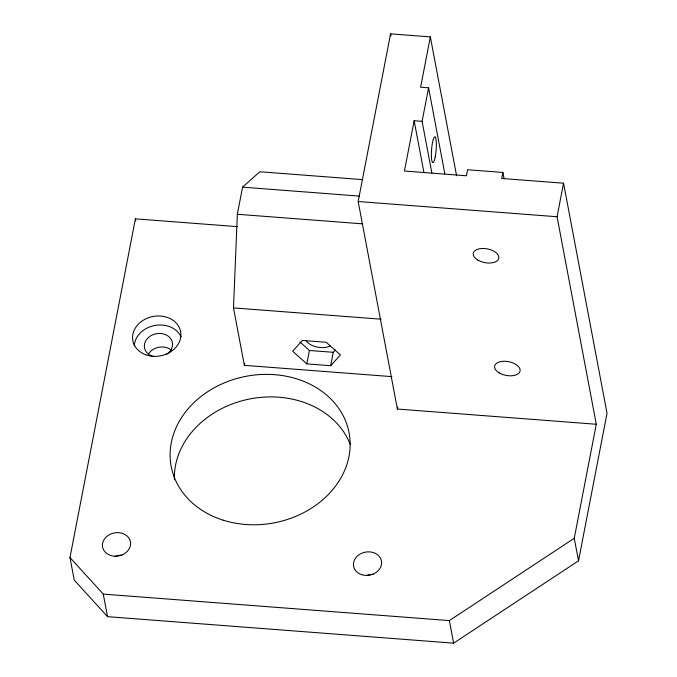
<?xml version="1.0" encoding="UTF-8"?>
<svg xmlns="http://www.w3.org/2000/svg" width="677" height="677" viewBox="0 0 677 677"><rect width="100%" height="100%" fill="white"/><g stroke="black" fill="none" stroke-linecap="round" stroke-linejoin="round"><path stroke-width="1.02" d="M391.881 376.632L244.355 365.343L233.497 307.9L237.339 214.262L242.569 187.157L259.799 171.755L362.677 179.625M431.892 173.16L422.101 121.335L414.146 120.726L404.431 171.027L466.436 175.775L467.595 169.741L502.876 172.44L501.716 178.474L563.552 183.205L607.024 413.283L578.522 560.827L453.624 643.15L107.541 616.671L74.242 580.087L69.976 557.535L135.4 218.849L237.449 226.651M244.355 365.343L244.752 363.278M306.808 363.887L292.659 351.253L302.374 340.446L326.246 342.274L340.396 354.909L330.672 365.715L306.808 363.887L309.397 350.474L299.962 342.054M578.522 560.827L574.257 538.274L596.285 424.259L397.382 409.035L358.175 201.518L390.561 33.85L430.344 36.896L456.586 175.766M330.672 365.715L333.262 352.302L335.352 349.984M430.344 36.896L420.629 87.198L428.583 87.807L444.84 173.845M422.101 121.335L428.583 87.807M397.382 409.035L397.78 407.004M596.285 424.259L557.069 216.742L563.552 183.205M69.976 557.535L103.276 594.11L449.367 620.597L574.257 538.274M242.569 187.157L359.538 196.11M358.175 201.518L557.069 216.742M237.339 214.262L362.737 223.859M233.497 307.9L381.033 319.189M309.397 350.474L333.262 352.302M502.876 172.44L504.052 178.652M414.146 120.726L423.937 172.55M390.561 33.85L390.951 35.915M449.367 620.597L453.624 643.15M135.4 218.849L135.789 220.897M103.276 594.11L107.541 616.671M148.441 354.122A14.183 11.687 -10.7 0 1 171.738 350.474M114.751 556.706A14.183 11.687 -10.7 0 1 121.936 555.191M366.782 575.484A14.183 11.687 -10.7 0 1 373.137 574.401M174.404 479.841A90.532 74.614 -10.7 0 1 249.195 399.083A90.532 74.614 -10.7 0 1 350.204 444.357M153.713 356.551A14.183 11.687 -10.7 0 1 146.494 339.659A14.183 11.687 -10.7 0 1 168.345 336.241A14.183 11.687 -10.7 0 1 166.11 354.613M134.274 345.964A24.321 20.039 -10.7 0 1 154.517 325.544A24.321 20.039 -10.7 0 1 181.081 336.774M330.021 345.998A14.183 7.633 10.9 0 1 306.055 340.683M361.73 574.688A14.183 11.687 -10.7 0 0 381.557 561.622A14.183 11.687 -10.7 0 0 359.284 554.573A14.183 11.687 -10.7 0 0 361.73 574.688M108.481 554.556A14.183 11.687 -10.7 0 0 130.568 544.553A14.183 11.687 -10.7 0 0 110.486 534.145A14.183 11.687 -10.7 0 0 108.481 554.556M145.792 354.79A24.321 20.039 -10.7 0 0 180.886 333.659A24.321 20.039 -10.7 0 0 143.532 320.077A24.321 20.039 -10.7 0 0 145.792 354.79M477.996 260.18A12.973 6.982 10.9 0 0 498.687 258.572A12.973 6.982 10.9 0 0 481.423 248.535A12.973 6.982 10.9 0 0 477.996 260.18M499.313 372.959A12.973 6.982 10.9 0 0 519.995 371.351A12.973 6.982 10.9 0 0 502.732 361.323A12.973 6.982 10.9 0 0 499.313 372.959M223.148 520.173A90.532 74.614 -10.7 0 0 349.704 436.758A90.532 74.614 -10.7 0 0 207.526 391.805A90.532 74.614 -10.7 0 0 223.148 520.173M435.226 156.92A12.973 2.285 -85.6 0 0 434.972 136.805A12.973 2.285 -85.6 0 0 431.384 155.388A12.973 2.285 -85.6 0 0 435.226 156.92"/></g></svg>
